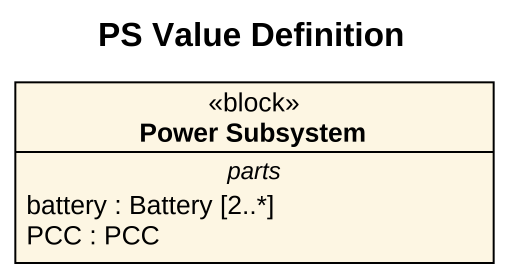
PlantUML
@startuml
title PS Value Definition
hide circle
hide empty members
class "Power Subsystem" as Power_Subsystem <<block>> {
  -- parts --
  battery : Battery [2..*]
  PCC : PCC
}
@enduml
